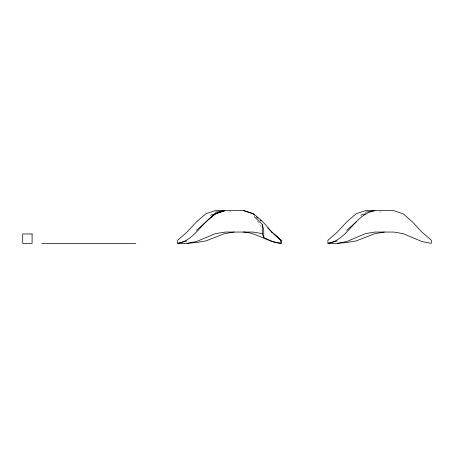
<?xml version="1.0" encoding="UTF-8"?>
<svg xmlns="http://www.w3.org/2000/svg" width="454" height="454" viewBox="0 0 454 454"><rect width="100%" height="100%" fill="white"/><g stroke="black" fill="none" stroke-linecap="round" stroke-linejoin="round"><path stroke-width="0.34" stroke-dasharray="2.27 1.7" d="M229.327 212.194L230.672 211.746M379.612 212.194L380.951 211.746M257.418 221.234L261.748 227.505"/><path stroke-width="0.68" d="M365.515 212.194L374.913 210.628C354.636 214.152 348.195 239.848 327.924 243.372L327.924 240.245L337.322 232.056L346.72 221.944L356.118 213.755L365.515 210.628L393.709 210.628L403.107 213.755L412.504 221.944L421.902 232.056L431.3 240.245L431.3 243.372L421.902 241.551L403.107 233.617L393.709 232.056L374.913 232.056L365.515 233.617L346.72 241.551L337.322 243.372L327.924 243.372L337.322 240.949M196.434 230.354L215.23 213.755L224.628 210.628L215.23 212.194M346.72 230.354L356.118 221.944M224.639 210.628C204.357 214.14 197.921 239.848 177.639 243.372L177.639 240.245L187.037 232.056L196.434 221.944L205.832 213.755L215.23 210.628L244.121 210.628L253.548 213.755L262.979 221.944L271.923 232.056L281.02 240.245L281.208 243.372L272.434 241.551L263.785 237.482L262.287 233.617L262.287 224.299L254.263 216.677M210.531 217.846L215.258 213.755L224.724 210.628M215.258 213.755L224.866 210.628L210.531 215.219M360.816 215.219L365.515 213.755M187.037 240.949L177.639 243.372L187.037 243.372L196.434 242.481L205.832 240.949L224.628 233.617L234.026 232.056M187.037 243.372L196.434 241.551L215.508 233.617L225.57 232.056L252.889 232.056L262.287 233.617M384.311 232.056L374.913 233.617L356.118 240.949L346.72 242.481L337.322 243.372M271.623 232.056L272.689 232.97L267.86 228.01M41.83 243.372L135.808 243.372M243.429 232.056C256.907 232.573 267.65 242.374 281.02 243.372L281.02 240.245L273.728 233.878M243.429 210.628L252.197 213.545M252.827 213.755L254.393 215.122M256.482 216.938L258.048 218.3M260.136 220.122L261.181 221.03M274.233 234.332L281.02 240.245M262.287 224.299L263.723 230.354L263.785 237.482M32.098 233.975L22.7 233.975L22.7 243.372L32.098 243.372L32.098 233.975"/></g></svg>
